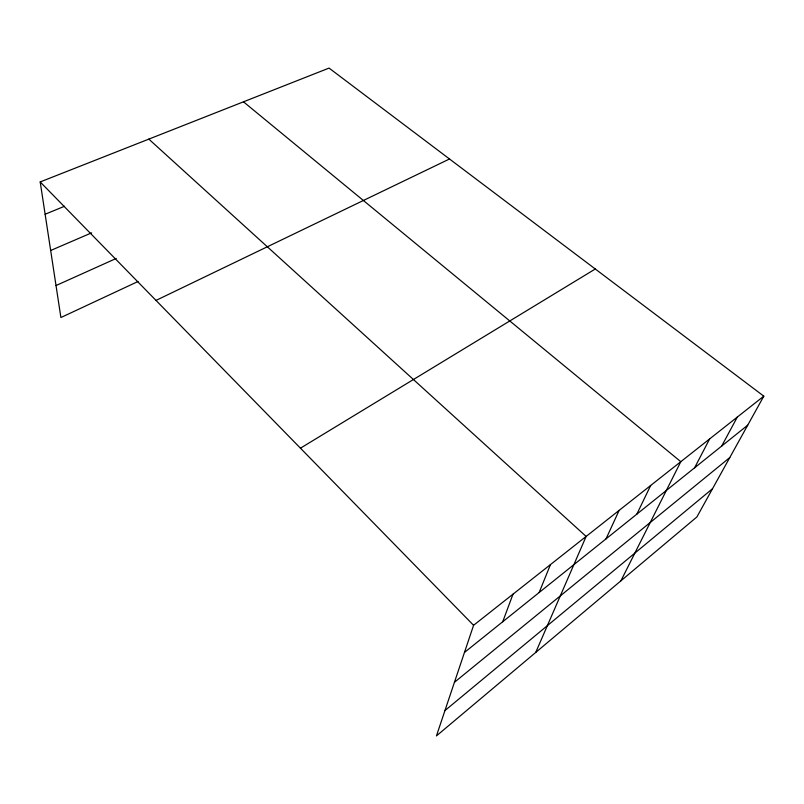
<?xml version="1.0" encoding="UTF-8"?>
<svg xmlns="http://www.w3.org/2000/svg" width="804" height="804" viewBox="0 0 804 804"><rect width="100%" height="100%" fill="white"/><g stroke="black" fill="none" stroke-linecap="round" stroke-linejoin="round"><path stroke-width="1.21" d="M763.8 396.161L473.576 625.301L436.431 735.911L696.877 516.972L763.8 396.161L329.047 68.089L40.2 181.935L60.903 317.53L138.017 281.5M502.711 621.763L513.002 594.176M539.132 592.538L550.469 564.589M535.715 652.446L586.136 536.439L148.83 139.122M606.045 538.851L619.14 510.379M636.838 514.148L650.657 485.495M620.899 580.84L680.807 461.697L243.481 101.817M694.586 467.817L709.651 438.914M721.69 446.069L737.298 417.095M444.934 710.585L712.535 488.711M454.431 682.305L729.781 457.576M464.461 652.446L747.72 425.185M300.445 448.19L595.282 268.998M156.006 300.415L449.506 158.991M56.019 285.541L116.238 258.446M50.672 250.486L91.616 232.848M45.135 214.236L64.521 206.266M40.2 181.935L473.576 625.301"/></g></svg>
